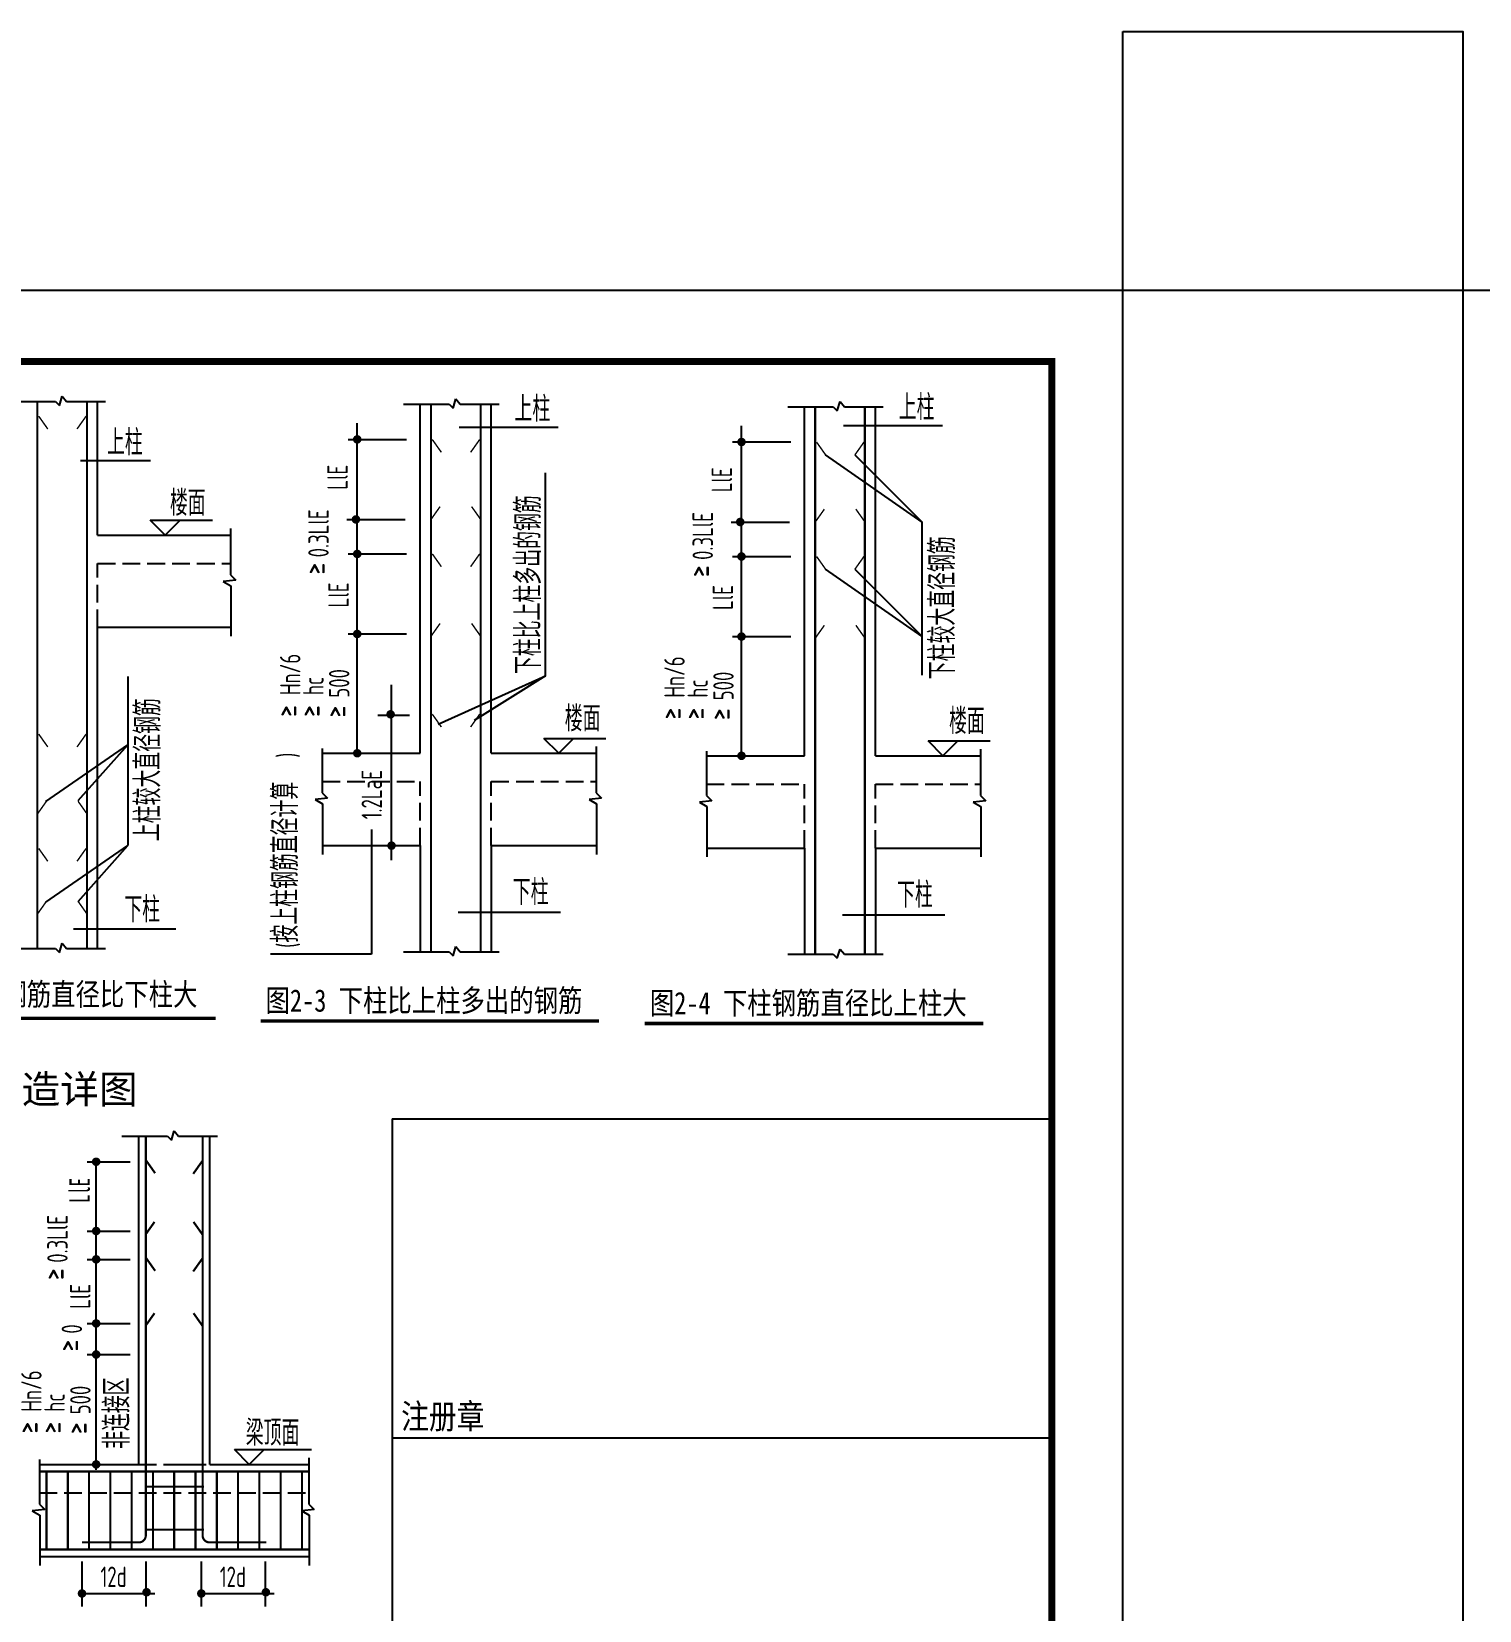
# Model space of a CAD drawing. Extents: x 250899 to 650964, y 268083 to 317384.
# Drawn here: x 492294 to 512703, y 295121 to 317384 of the extents above; entities that cross this region are included whole.
import ezdxf

# ---------------------------------------------------------------- set-up
doc = ezdxf.new("R2010")
doc.units = 0
doc.header["$LTSCALE"] = 1000
doc.header["$MEASUREMENT"] = 0
doc.linetypes.add('DASH', pattern=[0.35, 0.25, -0.1])
for name, color, linetype in [('14', 14, 'Continuous'), ('_0', 7, 'Continuous'), ('PUB_TITLE', 4, 'Continuous'), ('S-PUB-TAB', 4, 'Continuous'), ('TEXT', 7, 'Continuous'), ('文字', 7, 'Continuous'), ('标注', 3, 'Continuous'), ('轮廓', 2, 'Continuous'), ('轮廓1', 30, 'Continuous'), ('钢筋1', 1, 'Continuous')]:
    doc.layers.add(name, color=color, linetype=linetype)
doc.styles.add('-宋体', font='simsun.ttc', dxfattribs={"width": 0.8})
doc.styles.add('10', font='SimSun.ttf', dxfattribs={"width": 0.7, "height": 300})
doc.styles.add('_TXT', font='TXT', dxfattribs={"width": 1.028571})
doc.styles.add('BW_Rein', font='Tssdeng.shx', dxfattribs={"width": 0.7, "bigfont": 'hztxt.shx'})
doc.styles.add('宋体', font='SimSun.ttf', dxfattribs={"width": 0.7})

# ---------------------------------------------------------------- blocks, each defined once
blk = doc.blocks.new('弘吉车间2')
at = {"layer": '14'}
for p, q in [((-9300, 29320), (-9300, 0)), ((-9300, 29320), (0, 29320)), ((-9300, 24820), (0, 24820))]:
    blk.add_line(p, q, dxfattribs=at)
at = {"layer": '14', "style": '宋体', "width": 0.82}
blk.add_text('注册章', height=350, dxfattribs=at).set_placement((-9173, 24949))

msp = doc.modelspace()

# ---------------------------------------------------------------- linework, layer by layer
at = {"layer": 'PUB_TITLE'}
for points in [[(448275.8, 271733.2), (507675.8, 271733.2), (507675.8, 313733.2), (448275.8, 313733.2)], [(512470, 271733.2), (586770, 271733.2), (586770, 313733.2), (512470, 313733.2)]]:
    msp.add_lwpolyline(points, close=True, dxfattribs=at)
at = {"layer": 'PUB_TITLE', "const_width": 100}
msp.add_lwpolyline([(450775.8, 272733.2), (506675.8, 272733.2), (506675.8, 312733.2), (450775.8, 312733.2)], close=True, dxfattribs=at)
at = {"layer": 'S-PUB-TAB'}
msp.add_lwpolyline([(507675.8, 317383.9), (512470, 317383.9), (512470, 313733.2), (507675.8, 313733.2)], close=True, dxfattribs=at)
at = {"layer": '文字', "const_width": 50}
for points in [[(490049.7, 303469.7), (494889.1, 303469.7)], [(495520.9, 303432.8), (500292.9, 303432.8)], [(500937.9, 303396.4), (505709.8, 303396.4)]]:
    msp.add_lwpolyline(points, dxfattribs=at)
at = {"layer": '标注'}
for p, q in [((491987.1, 312168.2), (492630.1, 312168.2)), ((492630.1, 312168.2), (492686.6, 312111.7)), ((492686.6, 312111.7), (492725.5, 312242.5)), ((492725.5, 312242.5), (492785.6, 312168.2)), ((492785.6, 312168.2), (493335.1, 312168.2)), ((497535.1, 312129.4), (498178.2, 312129.4)), ((498178.2, 312129.4), (498234.7, 312072.8)), ((498234.7, 312072.8), (498273.5, 312203.6)), ((498273.5, 312203.6), (498333.6, 312129.4)), ((498333.6, 312129.4), (498883.1, 312129.4)), ((503651.6, 312036.4), (503690.5, 312167.2)), ((503690.5, 312167.2), (503750.6, 312093)), ((502952.1, 312093), (503595.1, 312093)), ((503595.1, 312093), (503651.6, 312036.4)), ((503750.6, 312093), (504300.1, 312093)), ((496884.1, 307207.9), (496884.1, 311862.4)), ((498322.9, 311807.8), (499718.5, 311807.8)), ((502301, 307171.6), (502301, 311826)), ((503739.8, 311829.5), (505135.4, 311829.5)), ((496755.3, 311633.3), (497578.2, 311633.3)), ((502172.2, 311597), (502995.1, 311597)), ((492983.2, 311334.9), (493967.8, 311334.9)), ((504849.2, 310465.7), (503486.9, 311414.5)), ((503899.5, 311414.5), (504849.2, 310465.7)), ((499536.9, 308300.4), (499536.9, 311160.5)), ((494176.2, 310283.6), (493966.2, 310493.6)), ((493966.2, 310493.6), (494842.3, 310493.6)), ((494386.2, 310493.6), (494176.2, 310283.6)), ((495097.5, 310376.6), (495097.5, 309723.1)), ((496737, 310504.7), (497559.9, 310504.7)), ((502154, 310468.4), (502976.9, 310468.4)), ((504849.2, 308306.8), (504849.2, 310465.7)), ((496755.3, 310018.4), (497578.2, 310018.4)), ((502172.2, 309982), (502995.1, 309982)), ((495097.5, 309723.1), (495172.7, 309648)), ((504849.2, 308853.3), (503486.9, 309802.1)), ((503899.5, 309802.1), (504849.2, 308853.3)), ((495172.7, 309648), (494995.9, 309630.3)), ((494995.9, 309630.3), (495102, 309568.4)), ((495102, 309568.4), (495102, 308857.4)), ((496755.3, 308889.8), (497578.2, 308889.8)), ((502172.2, 308853.4), (502995.1, 308853.4)), ((493651.2, 308290), (493651.2, 305905.1)), ((497365.2, 305698.7), (497365.2, 308173.8)), ((498026.6, 307616.2), (499536.9, 308300.4)), ((499536.9, 308300.4), (498533.2, 307670.9)), ((497174.9, 307743.9), (497623.2, 307743.9)), ((492492.8, 306527.4), (493651.2, 307326.9)), ((492949, 306540.8), (493651.2, 307326.9)), ((496391.6, 307275.5), (496391.6, 306647.4)), ((499724.2, 307207.9), (499514.2, 307417.9)), ((499514.2, 307417.9), (500390.3, 307417.9)), ((499934.2, 307417.9), (499724.2, 307207.9)), ((500253.4, 307300.9), (500253.4, 306647.4)), ((501808.6, 307239.2), (501808.6, 306611.1)), ((505141.2, 307171.6), (504931.2, 307381.6)), ((504931.2, 307381.6), (505807.3, 307381.6)), ((505351.2, 307381.6), (505141.2, 307171.6)), ((505670.4, 307264.6), (505670.4, 306611.1)), ((496466.7, 306572.3), (496290, 306554.6)), ((496391.6, 306647.4), (496466.7, 306572.3)), ((500328.5, 306572.3), (500151.8, 306554.6)), ((500253.4, 306647.4), (500328.5, 306572.3)), ((501808.6, 306611.1), (501883.7, 306535.9)), ((505670.4, 306611.1), (505745.5, 306535.9)), ((496290, 306554.6), (496396, 306492.7)), ((496396, 306492.7), (496396, 305781.7)), ((500151.8, 306554.6), (500257.8, 306492.7)), ((500257.8, 306492.7), (500257.8, 305781.7)), ((501883.7, 306535.9), (501706.9, 306518.2)), ((501706.9, 306518.2), (501813, 306456.3)), ((501813, 306456.3), (501813, 305745.4)), ((505745.5, 306535.9), (505568.7, 306518.2)), ((505568.7, 306518.2), (505674.8, 306456.3)), ((505674.8, 306456.3), (505674.8, 305745.4)), ((497085.9, 306132.9), (497085.9, 304373.1)), ((492492.8, 305105.6), (493651.2, 305905.1)), ((492949, 305119), (493651.2, 305905.1)), ((498306.5, 304966.6), (499749.2, 304966.6)), ((503723.5, 304930.2), (505166.2, 304930.2)), ((492884.8, 304733.7), (494327.5, 304733.7)), ((491987.1, 304454.4), (492630.1, 304454.4)), ((492630.1, 304454.4), (492686.6, 304397.8)), ((492686.6, 304397.8), (492725.5, 304528.6)), ((492725.5, 304528.6), (492785.6, 304454.4)), ((492785.6, 304454.4), (493335.1, 304454.4)), ((497085.9, 304373.1), (495659.5, 304373.1)), ((497535.1, 304409.3), (498178.2, 304409.3)), ((498178.2, 304409.3), (498234.7, 304352.7)), ((498234.7, 304352.7), (498273.5, 304483.5)), ((498273.5, 304483.5), (498333.6, 304409.3)), ((498333.6, 304409.3), (498883.1, 304409.3)), ((502952.1, 304372.9), (503595.1, 304372.9)), ((503595.1, 304372.9), (503651.6, 304316.3)), ((503651.6, 304316.3), (503690.5, 304447.1)), ((503690.5, 304447.1), (503750.6, 304372.9)), ((503750.6, 304372.9), (504300.1, 304372.9)), ((493566.2, 301808.5), (494209.2, 301808.5)), ((494209.2, 301808.5), (494265.7, 301752)), ((494265.7, 301752), (494304.6, 301882.8)), ((494304.6, 301882.8), (494364.7, 301808.5)), ((494364.7, 301808.5), (494914.2, 301808.5)), ((493075.3, 301447), (493681.6, 301447)), ((493204.1, 297104.4), (493204.1, 301447)), ((493075.3, 300470.3), (493681.6, 300470.3)), ((493075.3, 300070.8), (493681.6, 300070.8)), ((493075.3, 299167.5), (493681.6, 299167.5)), ((493075.3, 298729.5), (493681.6, 298729.5)), ((492404.1, 297247.3), (492404.1, 296619.2)), ((495152.6, 297389.7), (496238.7, 297389.7)), ((495362.6, 297179.7), (495152.6, 297389.7)), ((495572.6, 297389.7), (495362.6, 297179.7)), ((496204.1, 297272.7), (496204.1, 296619.2)), ((494313.4, 297179.7), (494621.8, 297179.7)), ((492479.2, 296544), (492302.5, 296526.3)), ((492404.1, 296619.2), (492479.2, 296544)), ((496279.2, 296544), (496102.5, 296526.3)), ((496204.1, 296619.2), (496279.2, 296544)), ((492302.5, 296526.3), (492408.5, 296464.4)), ((492408.5, 296464.4), (492408.5, 295753.5)), ((496102.5, 296526.3), (496208.5, 296464.4)), ((496208.5, 296464.4), (496208.5, 295753.5)), ((493004.1, 295811.4), (493004.1, 295173.9)), ((493904.4, 295811.4), (493904.4, 295173.9)), ((494686.1, 295811.4), (494686.1, 295173.9)), ((495586.3, 295811.4), (495586.3, 295173.9)), ((492975.3, 295359.6), (494033, 295359.6)), ((494657.3, 295359.6), (495715, 295359.6))]:
    msp.add_line(p, q, dxfattribs=at)
at = {"layer": '标注', "const_width": 60}
for points in [[(496854.1, 311633.3, 1), (496914.1, 311633.3, 1)], [(502271, 311597, 1), (502331, 311597, 1)], [(496835.8, 310504.7, 1), (496895.8, 310504.7, 1)], [(502252.8, 310468.4, 1), (502312.8, 310468.4, 1)], [(496854.1, 310018.4, 1), (496914.1, 310018.4, 1)], [(502271, 309982, 1), (502331, 309982, 1)], [(496854.1, 308889.8, 1), (496914.1, 308889.8, 1)], [(502271, 308853.4, 1), (502331, 308853.4, 1)], [(497324.7, 307756.7, 1), (497384.7, 307756.7, 1)], [(496854.1, 307207.9, 1), (496914.1, 307207.9, 1)], [(502271, 307171.6, 1), (502331, 307171.6, 1)], [(497337.5, 305905.1, 1), (497397.5, 305905.1, 1)], [(493174.1, 301447, 1), (493234.1, 301447, 1)], [(493174.1, 300470.3, 1), (493234.1, 300470.3, 1)], [(493174.1, 300070.8, 1), (493234.1, 300070.8, 1)], [(493174.1, 299167.5, 1), (493234.1, 299167.5, 1)], [(493174.1, 298729.5, 1), (493234.1, 298729.5, 1)], [(493174.1, 297179.7, 1), (493234.1, 297179.7, 1)], [(493884.5, 295377.2, 1), (493944.5, 295377.2, 1)], [(495566.4, 295377.2, 1), (495626.4, 295377.2, 1)], [(492974.1, 295359.6, 1), (493034.1, 295359.6, 1)], [(494656.1, 295359.6, 1), (494716.1, 295359.6, 1)]]:
    msp.add_lwpolyline(points, format="xyb", close=True, dxfattribs=at)
at = {"layer": '轮廓'}
for p, q in [((493225, 310283.6), (493225, 312168.2)), ((497773, 307207.9), (497773, 312129.4)), ((498773, 307207.9), (498773, 312129.4)), ((503190, 307171.6), (503190, 312093)), ((504190, 307171.6), (504190, 312093)), ((493225, 310283.6), (495097.5, 310283.6)), ((493225, 304454.4), (493225, 308983.6)), ((493225, 308983.6), (495102, 308983.6)), ((496391.6, 307207.9), (497773, 307207.9)), ((498773, 307207.9), (500253.4, 307207.9)), ((501808.6, 307171.6), (503190, 307171.6)), ((504190, 307171.6), (505670.4, 307171.6)), ((496396, 305907.9), (497773, 305907.9)), ((497773, 305907.9), (497773, 304409.3)), ((498773, 305907.9), (500257.8, 305907.9)), ((498773, 305907.9), (498773, 304409.3)), ((501813, 305871.6), (503190, 305871.6)), ((503190, 305871.6), (503190, 304372.9)), ((504190, 305871.6), (505674.8, 305871.6)), ((504190, 305871.6), (504190, 304372.9)), ((493804.1, 297179.7), (493804.1, 301808.5)), ((494804.1, 297179.7), (494804.1, 301808.5)), ((492404.1, 297179.7), (493804.1, 297179.7)), ((494804.1, 297179.7), (496204.1, 297179.7)), ((492408.5, 295879.7), (496208.5, 295879.7))]:
    msp.add_line(p, q, dxfattribs=at)
at = {"layer": '轮廓1', "linetype": 'DASH'}
for p, q in [((493225, 308983.6), (493225, 309883.6)), ((493225, 309883.6), (495097.5, 309883.6)), ((496391.6, 306807.9), (497773, 306807.9)), ((497773, 305907.9), (497773, 306807.9)), ((498773, 306807.9), (500253.4, 306807.9)), ((498773, 305907.9), (498773, 306807.9)), ((501808.6, 306771.6), (503190, 306771.6)), ((503190, 305871.6), (503190, 306771.6)), ((504190, 306771.6), (505670.4, 306771.6)), ((504190, 305871.6), (504190, 306771.6)), ((493804.1, 297179.7), (494804.1, 297179.7)), ((492404.1, 296779.7), (496204.1, 296779.7))]:
    msp.add_line(p, q, dxfattribs=at)
at = {"layer": '钢筋1'}
for points, const_width in [([(492375, 304454.4), (492375, 312168.2)], 30), ([(493075, 304454.4), (493075, 312168.2)], 30), ([(497923, 304409.3), (497923, 312129.4)], 30), ([(498623, 304409.3), (498623, 312129.4)], 30), ([(492394.3, 311960.4), (492521.9, 311780)], 20), ([(493062.1, 311960.4), (492934.5, 311780)], 20), ([(503340, 304372.9), (503340, 312093)], 30), ([(504040, 304372.9), (504040, 312093)], 30), ([(497942.4, 311631.3), (498070, 311450.9)], 20), ([(498610.1, 311631.3), (498482.6, 311450.9)], 20), ([(503359.4, 311594.9), (503486.9, 311414.5)], 20), ([(504027.1, 311594.9), (503899.5, 311414.5)], 20), ([(497924.1, 310505.2), (498051.7, 310685.6)], 20), ([(498624.1, 310505.2), (498496.6, 310685.6)], 20), ([(503341.1, 310468.9), (503468.7, 310649.3)], 20), ([(504041.1, 310468.9), (503913.5, 310649.3)], 20), ([(497942.4, 310018.9), (498070, 309838.5)], 20), ([(498610.1, 310018.9), (498482.6, 309838.5)], 20), ([(503359.4, 309982.5), (503486.9, 309802.1)], 20), ([(504027.1, 309982.5), (503899.5, 309802.1)], 20), ([(497924.1, 308857.4), (498051.7, 309037.8)], 20), ([(498624.1, 308857.4), (498496.6, 309037.8)], 20), ([(503341.1, 308831.2), (503468.7, 309011.6)], 20), ([(504041.1, 308831.2), (503913.5, 309011.6)], 20), ([(497942.4, 307758.6), (498070, 307578.2)], 20), ([(498610.1, 307758.6), (498482.6, 307578.2)], 20), ([(492394.3, 307477.3), (492521.9, 307296.9)], 20), ([(493062.1, 307477.3), (492934.5, 307296.9)], 20), ([(492376.1, 306351.2), (492503.6, 306531.6)], 20), ([(493076.1, 306351.2), (492948.5, 306531.6)], 20), ([(492394.3, 305864.9), (492521.9, 305684.5)], 20), ([(493062.1, 305864.9), (492934.5, 305684.5)], 20), ([(492376.1, 304940.1), (492503.6, 305120.6)], 20), ([(493076.1, 304940.1), (492948.5, 305120.6)], 20), ([(493907.5, 301466.8), (494035, 301286.4)], 30), ([(494699.7, 301457.2), (494572.1, 301276.8)], 30), ([(493898.8, 300418.9), (494026.4, 300599.3)], 30), ([(494704.1, 300418.9), (494576.5, 300599.3)], 30), ([(493907.5, 300090.6), (494035, 299910.1)], 30), ([(494699.7, 300081), (494572.1, 299900.6)], 30), ([(493898.8, 299131.5), (494026.4, 299311.9)], 30), ([(494704.1, 299131.5), (494576.5, 299311.9)], 30), ([(492404.1, 297079.7), (496204.1, 297079.7)], 30), ([(492504.1, 297079.7), (492504.1, 295979.7)], 30), ([(492804.1, 297079.7), (492804.1, 295979.7)], 30), ([(493104.1, 297079.7), (493104.1, 295979.7)], 30), ([(493404.1, 297079.7), (493404.1, 295979.7)], 30), ([(493704.1, 297079.7), (493704.1, 295979.7)], 30), ([(494004.1, 297079.7), (494004.1, 295979.7)], 30), ([(494304.1, 297079.7), (494304.1, 295979.7)], 30), ([(494604.1, 297079.7), (494604.1, 295979.7)], 30), ([(494904.1, 297079.7), (494904.1, 295979.7)], 30), ([(495204.1, 297079.7), (495204.1, 295979.7)], 30), ([(495504.1, 297079.7), (495504.1, 295979.7)], 30), ([(495804.1, 297079.7), (495804.1, 295979.7)], 30), ([(496104.1, 297079.7), (496104.1, 295979.7)], 30), ([(493904.1, 296867.3), (494724.9, 296867.3)], 30), ([(493904.1, 296260.8), (494724.9, 296260.8)], 30), ([(492408.5, 295979.7), (496208.5, 295979.7)], 30)]:
    msp.add_lwpolyline(points, dxfattribs=dict(at, const_width=const_width))
at = {"layer": '钢筋1', "const_width": 30}
for points in [[(493004.1, 296079.7), (493804.1, 296079.7, 0.4142136), (493904.1, 296179.7), (493904.1, 301808.5)], [(495604.1, 296079.7), (494804.1, 296079.7, -0.4142136), (494704.1, 296179.7), (494704.1, 301808.5)]]:
    msp.add_lwpolyline(points, format="xyb", dxfattribs=at)

# ---------------------------------------------------------------- block references
at = {"layer": '_0'}
msp.add_blockref('弘吉车间2', (506675.8, 272733.2), dxfattribs=at)

# ---------------------------------------------------------------- texts
at = {"layer": 'TEXT', "style": 'BW_Rein', "width": 0.7}
msp.add_text('下柱较大直径钢筋', height=360, rotation=90, dxfattribs=at).set_placement((505311, 308251))
at = {"layer": '文字'}
for s, height, rotation, style, width, p in [('上柱', 360, 360, 'BW_Rein', 0.7, (499100.9, 311882.9)), ('上柱', 360, 360, 'BW_Rein', 0.7, (504517.8, 311904.6)), ('上柱', 360, 360, 'BW_Rein', 0.7, (493356.2, 311410.1)), ('LlE', 288, 90, 'BW_Rein', 0.7, (496750.4, 310923.8)), ('LlE', 288, 90, 'BW_Rein', 0.7, (502167.4, 310887.4)), ('楼面', 360, 360, 'BW_Rein', 0.7, (494243.5, 310556.7)), ('下柱比上柱多出的钢筋', 360, 90, 'BW_Rein', 0.7, (499474.4, 308324.8)), ('0.3LlE', 288, 90, 'BW_Rein', 0.7, (496482.2, 309970.4)), ('0.3LlE', 288, 90, 'BW_Rein', 0.7, (501899.1, 309934.1)), ('≥', 360, 90, 'BW_Rein', 0.7, (496482.2, 309729.4)), ('≥', 360, 90, 'BW_Rein', 0.7, (501899.1, 309693.1)), ('LlE', 288, 90, 'BW_Rein', 0.7, (496765.1, 309263.9)), ('LlE', 288, 90, 'BW_Rein', 0.7, (502182.1, 309227.6)), ('Hn/6', 288, 90, 'BW_Rein', 0.7, (496082.9, 308027.3)), ('500', 288, 90, 'BW_Rein', 0.7, (496774, 307990.9)), ('Hn/6', 288, 90, 'BW_Rein', 0.7, (501499.9, 307990.9)), ('500', 288, 90, 'BW_Rein', 0.7, (502190.9, 307954.5)), ('hc', 288, 90, 'BW_Rein', 0.7, (496409.8, 308027.3)), ('hc', 288, 90, 'BW_Rein', 0.7, (501826.8, 307990.9)), ('上柱较大直径钢筋', 360, 90, 'BW_Rein', 0.7, (494111.4, 305968.2)), ('楼面', 360, 360, 'BW_Rein', 0.7, (499809.8, 307515.5)), ('≥', 360, 90, 'BW_Rein', 0.7, (496082.9, 307721.9)), ('≥', 360, 90, 'BW_Rein', 0.7, (496409.8, 307721.9)), ('≥', 360, 90, 'BW_Rein', 0.7, (496774, 307714)), ('≥', 360, 90, 'BW_Rein', 0.7, (501499.9, 307685.5)), ('≥', 360, 90, 'BW_Rein', 0.7, (501826.8, 307685.5)), ('≥', 360, 90, 'BW_Rein', 0.7, (502190.9, 307677.6)), ('楼面', 360, 360, 'BW_Rein', 0.7, (505226.7, 307479.2)), (')', 288, 90, 'BW_Rein', 0.7, (496049.3, 307144.1)), ('按上柱钢筋直径计算', 360, 90, 'BW_Rein', 0.7, (496049.3, 304537.8)), ('1.2LaE', 288, 90, 'BW_Rein', 0.7, (497233.6, 306275.8)), ('下柱', 360, 360, 'BW_Rein', 0.7, (499076.9, 305067.3)), ('下柱', 360, 360, 'BW_Rein', 0.7, (504493.9, 305031)), ('下柱', 360, 360, 'BW_Rein', 0.7, (493600.4, 304823.3)), ('(', 288, 90, 'BW_Rein', 0.7, (496049.3, 304463.7)), ('图2-2 上柱钢筋直径比下柱大', 315, 360, '-宋体', 0.8, (490165.3, 303652.1)), ('图2-3 下柱比上柱多出的钢筋', 315, 360, '-宋体', 0.8, (495591.6, 303563.5)), ('图2-4 下柱钢筋直径比上柱大', 315, 360, '-宋体', 0.8, (501008.5, 303527.2)), ('LlE', 288, 90, '_TXT', 0.6, (493113.5, 300866.2)), ('0.3LlE', 288, 90, 'BW_Rein', 0.7, (492802.2, 300022.8)), ('≥', 360, 90, 'BW_Rein', 0.7, (492802.2, 299781.8)), ('LlE', 288, 90, 'BW_Rein', 0.7, (493123.4, 299373.7)), ('0', 288, 90, 'BW_Rein', 0.7, (493006, 299023.7)), ('≥', 360, 90, 'BW_Rein', 0.7, (493006, 298773.6)), ('Hn/6', 288, 90, 'BW_Rein', 0.7, (492434.6, 297922.2)), ('非连接区', 360, 90, 'BW_Rein', 0.7, (493675.1, 297398.2)), ('hc', 288, 90, 'BW_Rein', 0.7, (492761.5, 297922.2)), ('500', 288, 90, 'BW_Rein', 0.7, (493125.6, 297885.8)), ('≥', 360, 90, 'BW_Rein', 0.7, (492434.6, 297616.8)), ('≥', 360, 90, 'BW_Rein', 0.7, (492761.5, 297616.8)), ('≥', 360, 90, 'BW_Rein', 0.7, (493125.6, 297608.9)), ('梁顶面', 360, 360, 'BW_Rein', 0.7, (495312.8, 297445.3)), ('12d', 288, 360, 'BW_Rein', 0.7, (493264.6, 295451.1)), ('12d', 288, 360, 'BW_Rein', 0.7, (494946.5, 295451.1))]:
    msp.add_text(s, height=height, rotation=rotation, dxfattribs=dict(at, style=style, width=width)).set_placement(p)
at = {"layer": '文字', "style": '10'}
msp.add_text('梁上柱纵筋构造详图', height=400, rotation=360, dxfattribs=at).set_placement((488878.1, 302270.2))

doc.saveas('drawing.dxf')
